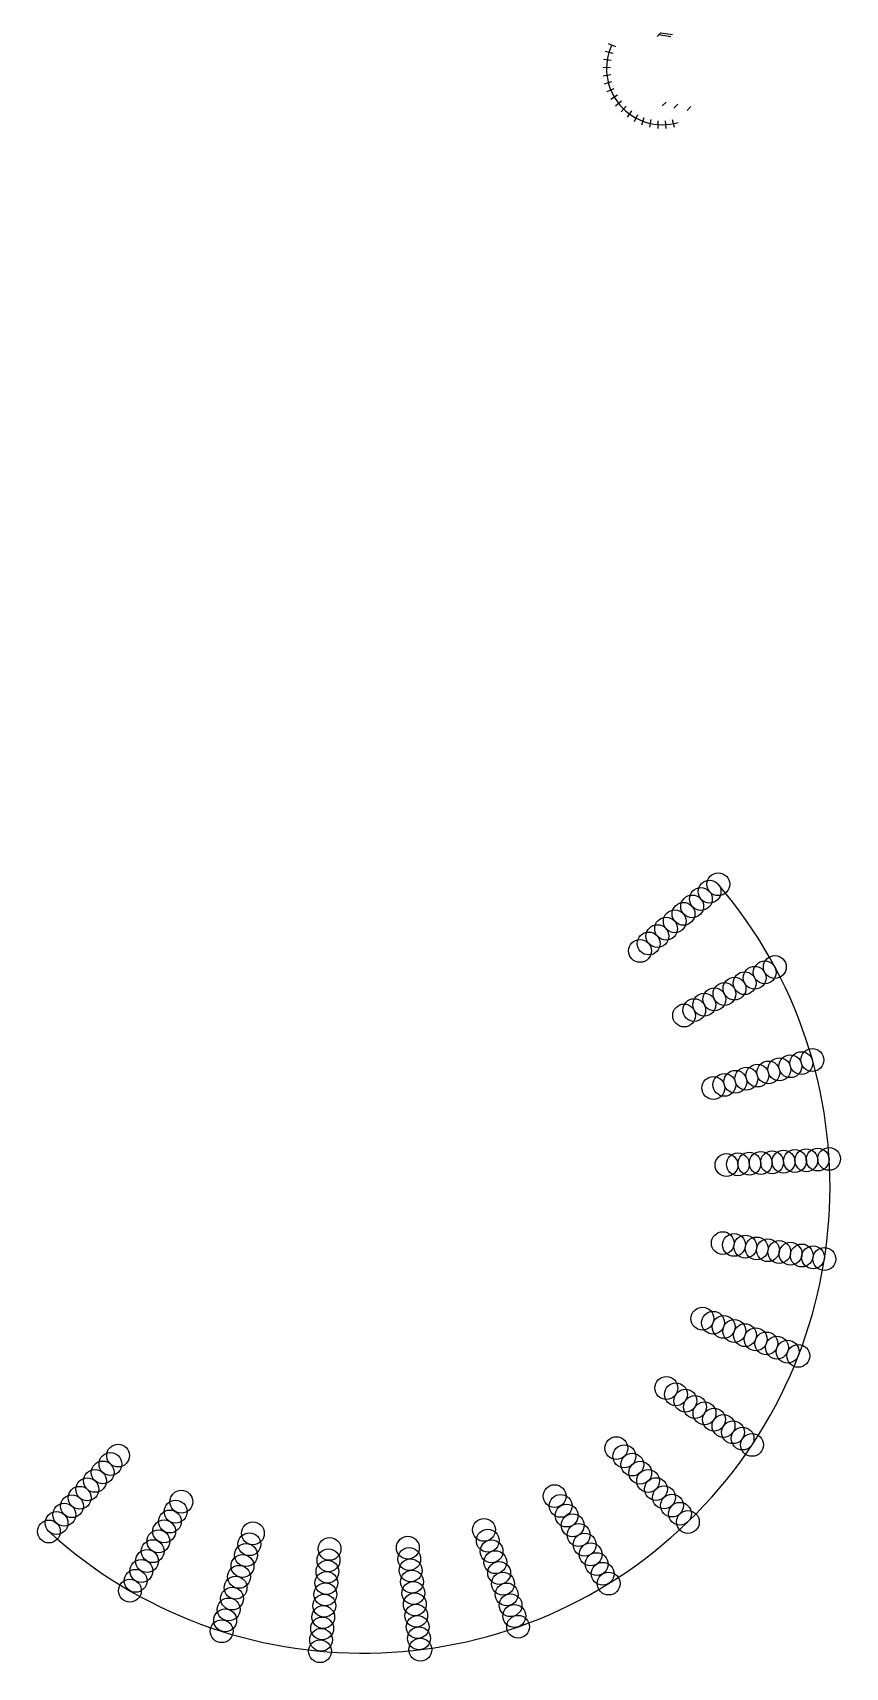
# Model space of a CAD drawing. Header units: millimetres. Extents: x 0 to 1627, y -440 to 813.
# Drawn here: x 1272 to 1627, y 97 to 813 of the extents above; entities that cross this region are included whole.
import ezdxf

# ---------------------------------------------------------------- set-up
doc = ezdxf.new("R2010")
doc.units = ezdxf.units.MM
doc.layers.add('засечки', color=202, linetype='Continuous')

# ---------------------------------------------------------------- blocks, each defined once
blk = doc.blocks.new('*U30')
at = {"color": 183}
blk.add_circle((0, 0), 5, dxfattribs=at)
blk = doc.blocks.new('*U31')
at = {"color": 0, "linetype": 'ByBlock', "lineweight": -2, "transparency": 16777216, "rotation": 317.6500626177553}
for p in [(1571.84, 439.75), (1560.43, 430.02), (1564.23, 433.26), (1568.03, 436.51), (1552.82, 423.52), (1556.63, 426.77), (1545.22, 417.03), (1549.02, 420.28), (1537.61, 410.54), (1541.41, 413.79), (1592.19, 401.12), (1596.59, 403.48), (1578.96, 394.04), (1583.37, 396.4), (1587.78, 398.76), (1565.73, 386.97), (1570.14, 389.33), (1574.55, 391.69), (1556.91, 382.25), (1561.32, 384.61), (1598.59, 358.66), (1603.4, 360.02), (1608.21, 361.38), (1613.02, 362.74), (1574.53, 351.86), (1579.34, 353.22), (1584.15, 354.58), (1588.97, 355.94), (1593.78, 357.3), (1569.72, 350.5), (1575.44, 316.73), (1580.43, 317.04), (1585.43, 317.34), (1590.42, 317.64), (1595.41, 317.94), (1600.4, 318.24), (1605.39, 318.54), (1610.38, 318.84), (1615.37, 319.14), (1620.36, 319.44), (1573.82, 282.53), (1578.76, 281.76), (1583.69, 280.98), (1588.63, 280.21), (1593.57, 279.44), (1598.51, 278.66), (1603.45, 277.89), (1608.39, 277.12), (1613.33, 276.34), (1618.27, 275.57), (1564.91, 249.46), (1569.57, 247.65), (1574.23, 245.84), (1578.89, 244.03), (1583.55, 242.22), (1588.21, 240.41), (1592.87, 238.59), (1597.53, 236.78), (1602.19, 234.97), (1606.85, 233.16), (1549.14, 219.07), (1553.31, 216.3), (1557.47, 213.53), (1561.64, 210.77), (1565.81, 208), (1569.97, 205.24), (1574.14, 202.47), (1578.3, 199.7), (1582.47, 196.94), (1586.63, 194.17), (1309.22, 189.48), (1527.24, 192.74), (1530.72, 189.15), (1302.49, 182.09), (1305.86, 185.78), (1534.2, 185.56), (1537.68, 181.97), (1295.75, 174.7), (1299.12, 178.39), (1541.15, 178.37), (1544.63, 174.78), (1289.01, 167.31), (1292.38, 171), (1334.37, 164.93), (1336.87, 169.26), (1500.22, 171.71), (1502.85, 167.46), (1548.11, 171.19), (1551.59, 167.59), (1282.28, 159.92), (1285.65, 163.61), (1331.86, 160.6), (1505.48, 163.2), (1508.11, 158.95), (1555.06, 164), (1558.54, 160.41), (1278.91, 156.22), (1326.86, 151.94), (1329.36, 156.27), (1366.67, 150.66), (1368.19, 155.43), (1469.32, 156.94), (1470.98, 152.23), (1510.74, 154.7), (1324.36, 147.61), (1365.16, 145.9), (1401.28, 143.63), (1401.75, 148.61), (1435.99, 149.12), (1436.6, 144.16), (1472.64, 147.51), (1513.36, 150.45), (1515.99, 146.19), (1319.36, 138.95), (1321.86, 143.28), (1362.12, 136.37), (1363.64, 141.13), (1400.82, 138.65), (1437.21, 139.2), (1474.3, 142.79), (1475.96, 138.08), (1518.62, 141.94), (1521.25, 137.69), (1314.36, 130.29), (1316.86, 134.62), (1360.61, 131.61), (1400.36, 133.67), (1437.82, 134.23), (1438.43, 129.27), (1477.62, 133.36), (1523.88, 133.43), (1357.57, 122.08), (1359.09, 126.84), (1399.43, 123.72), (1399.89, 128.69), (1439.05, 124.31), (1479.28, 128.64), (1480.94, 123.92), (1356.05, 117.31), (1398.97, 118.74), (1439.66, 119.35), (1482.6, 119.21), (1354.54, 112.55), (1398.04, 108.78), (1398.5, 113.76), (1440.27, 114.38), (1440.88, 109.42), (1484.25, 114.49), (1397.58, 103.8), (1441.49, 104.46)]:
    blk.add_blockref('*U30', p, dxfattribs=at)
blk = doc.blocks.new('a')
at = {"layer": 'засечки', "color": 183}
for p, q in [((1548.4, 786.44), (1550.1, 788.14)), ((1550.1, 788.14), (1555.25, 787.29)), ((1549.25, 787.29), (1554.4, 786.44))]:
    blk.add_line(p, q, dxfattribs=at)
blk = doc.blocks.new('*U34')
at = {"layer": 'засечки', "color": 183}
blk.add_line((0.08, -1.69), (-0.08, 1.69), dxfattribs=at)
blk = doc.blocks.new('*U35')
at = {"layer": 'засечки', "color": 0, "linetype": 'ByBlock', "lineweight": -2, "transparency": 16777216}
for p, rotation in [((1524.06, 804.21), 252.7291950522178), ((1525.28, 807.36), 244.8252567902624), ((1522.96, 797.56), 268.5370715761288), ((1523.28, 800.92), 260.6331333141733), ((1523.11, 794.18), 276.4410098380842), ((1523.72, 790.85), 284.3449481000397), ((1524.78, 787.64), 292.2488863619952), ((1526.27, 784.61), 300.1528246239506), ((1528.17, 781.81), 308.056762885906), ((1530.43, 779.3), 315.9607011478615), ((1533.02, 777.13), 323.8646394098168), ((1535.88, 775.33), 331.7685776717722), ((1538.96, 773.94), 339.6725159337277), ((1542.2, 772.98), 347.5764541956831), ((1545.54, 772.48), 355.4803924576386), ((1548.92, 772.45), 3.384330719593891), ((1552.28, 772.88), 11.28826898154924)]:
    blk.add_blockref('*U34', p, dxfattribs=dict(at, rotation=rotation))

msp = doc.modelspace()

# ---------------------------------------------------------------- linework, layer by layer
at = {"color": 183}
msp.add_arc((1416.5, 307.16), 204.24, 227.65006, 40.48278, dxfattribs=at)
at = {"layer": 'засечки', "color": 183, "true_color": 0x8650ca}
for p, q in [((1547.31, 780.63), (1549.01, 782.33)), ((1552.43, 779.74), (1554.13, 781.44)), ((1558.17, 778.72), (1559.87, 780.42))]:
    msp.add_line(p, q, dxfattribs=at)
at = {"layer": 'засечки', "color": 183}
msp.add_arc((1547.48, 796.93), 24.52, 154.82526, 286.0328, dxfattribs=at)

# ---------------------------------------------------------------- block references
at = {"color": 183}
msp.add_blockref('*U31', (0, 0), dxfattribs=at)
at = {"layer": 'засечки', "color": 183, "true_color": 0x8650ca}
msp.add_blockref('a', (-3.36, 24.6), dxfattribs=at)
at = {"layer": 'засечки', "color": 183}
msp.add_blockref('*U35', (0, 0), dxfattribs=at)

doc.saveas('drawing.dxf')
